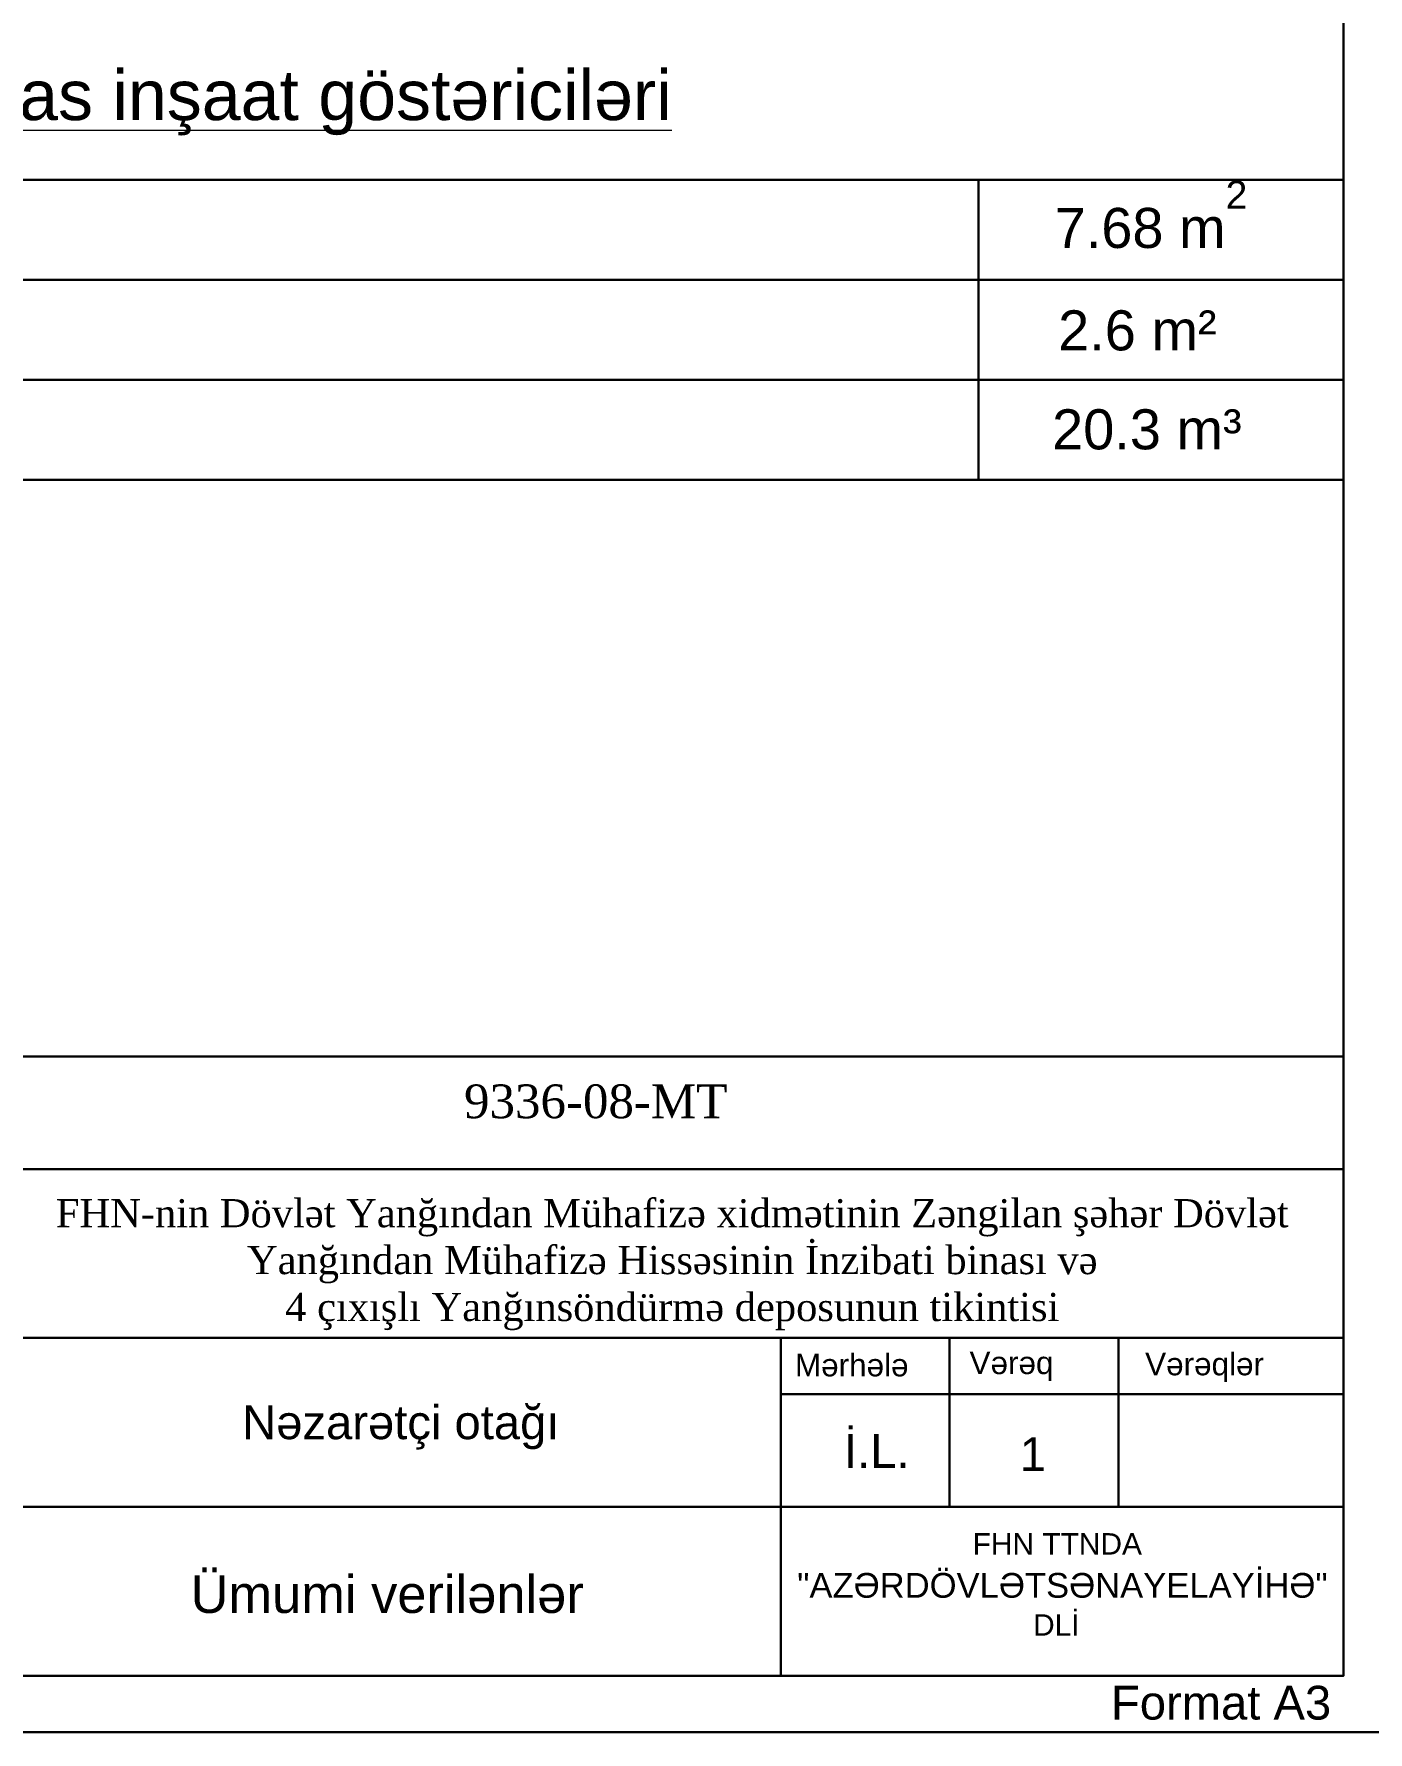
# Model space of a CAD drawing. Header units: millimetres. Extents: x 120281 to 1416367021, y -641565767 to 918373.
# Drawn here: x 753506 to 765364, y 862074 to 877166 of the extents above; entities that cross this region are included whole.
import ezdxf

# ---------------------------------------------------------------- set-up
doc = ezdxf.new("R2010")
doc.units = ezdxf.units.MM
for name, color, linetype, lineweight in [('перегородка', 130, 'Continuous', 20), ('размер', 90, 'Continuous', 40), ('размер 1', 6, 'Continuous', 15), ('размер2', 210, 'Continuous', 15)]:
    doc.layers.add(name, color=color, linetype=linetype, lineweight=lineweight)
doc.styles.add('ARIAL', font='arial.ttf')
doc.styles.get("Standard").update_dxf_attribs({"font": 'arial.ttf'})
doc.styles.add('Times New  Roman', font='times.ttf')

msp = doc.modelspace()

# ---------------------------------------------------------------- linework, layer by layer
at = {"layer": 'размер', "color": 0, "lineweight": 30}
for p, q in [((746626.71528, 875870.38261), (765146.71528, 875870.38261)), ((761902.29064, 875870.38261), (761902.29064, 873201.89325)), ((765146.71528, 875870.38261), (765146.71528, 873201.89325)), ((746626.71528, 874980.88615), (765146.71528, 874980.88615)), ((746626.71528, 874091.3897), (765146.71528, 874091.3897)), ((746626.71528, 873201.89325), (765146.71528, 873201.89325)), ((746646.71039, 868078.27871), (765146.71528, 868077.65371)), ((746646.71039, 867077.5952), (765146.71528, 867076.9702)), ((746646.71039, 865576.56994), (765146.71528, 865575.94494)), ((760143.29774, 865575.94494), (760143.29774, 862573.89442)), ((761644.323, 865575.94494), (761644.323, 864074.91968)), ((763145.34826, 865575.94494), (763145.34826, 864074.91968)), ((760143.29774, 865075.60319), (765146.71528, 865075.60319)), ((746646.71039, 864075.54468), (765146.71528, 864074.91968))]:
    msp.add_line(p, q, dxfattribs=at)
at = {"layer": 'размер 1', "color": 0, "lineweight": 30}
for points in [[(723618.34972, 891793.85284), (765647.05703, 891793.85284), (765647.05703, 862073.55267), (723618.34972, 862073.55267)], [(725619.71673, 891293.51108), (765146.71528, 891293.51108), (765146.71528, 862573.89442), (725619.71673, 862573.89442)]]:
    msp.add_lwpolyline(points, close=True, dxfattribs=at)

# ---------------------------------------------------------------- texts
at = {"color": 0, "lineweight": 30, "attachment_point": 1, "style": 'ARIAL'}
for s, insert, char_height in [('M{ərhələ}', (760269.71923, 865435.00715), 200.136701), ('V{ərəq}', (761821.60936, 865455.13828), 200.136701), ('V{ərəqlər}', (763382.58608, 865444.38151), 200.136701), ('{\\fArial|b0|i0|c238|p34;Nəzarətçi otağı}', (755356.18397, 864976.55302), 300.2050522), ('İ.L.', (760706.47735, 864721.70634), 300.205052), ('1           ', (762267.28962, 864692.90852), 300.2050522), ('Format A3', (763078.73497, 862484.51625), 300.205052)]:
    msp.add_mtext(s, dxfattribs=dict(at, insert=insert, char_height=char_height))
for s, insert, char_height, width in [('               \\H1.1111x;       \\H0.95001x;FHN TTNDA', (760257.24854, 863841.1118), 180.1230313, 4460.3381491), ('{\\H1.1x;"AZƏRDÖVLƏTSƏNAYELAYİHƏ"\\P\\H0.90909x;                           \\H0.95x;DLİ}', (760289.59405, 863487.35293), 200.1367015, 4932.9988439)]:
    msp.add_mtext(s, dxfattribs=dict(at, insert=insert, char_height=char_height, width=width))
at = {"layer": 'перегородка', "color": 0, "lineweight": 0, "insert": (752596.30119, 876263.23892), "char_height": 444.7482255, "width": 7158.8005785, "attachment_point": 7, "style": 'ARIAL'}
msp.add_mtext('\\LƏsas inşaat göstəriciləri', dxfattribs=at)
at = {"layer": 'перегородка', "color": 0, "insert": (753686.55996, 866809.98989), "char_height": 250, "width": 10985.8964139, "attachment_point": 1}
msp.add_mtext('\\pxqc;{\\fTimes New Roman|b0|i0|c0|p18;FHN\\fTimes New Roman|b0|i0|c238|p18;-nin Dövlət Yanğından Mühafizə xidmətinin Zəngilan şəhər Dövlət Yanğından Mühafizə Hissəsinin İnzibati binası və \\P4 çıxışlı \\fTimes New Roman|b0|i0|c0|p18;Y\\fTimes New Roman|b0|i0|c238|p18;anğın\\fTimes New Roman|b0|i0|c0|p18;s\\fTimes New Roman|b0|i0|c238|p18;öndürmə deposunun tikintisi}', dxfattribs=at)
at = {"layer": 'перегородка', "color": 0, "lineweight": 30, "insert": (754897.76557, 863127.25881), "char_height": 333.5611691, "width": 4932.5173115, "attachment_point": 7, "style": 'ARIAL'}
msp.add_mtext('Ümumi verilənlər', dxfattribs=at)
at = {"layer": 'размер2', "color": 1, "lineweight": 0, "insert": (762578.50508, 875258.78125), "char_height": 355.7985804, "width": 2133.5472762, "attachment_point": 7, "style": 'ARIAL'}
msp.add_mtext('{\\C7;7.68 m\\A1;\\H0.7x;\\S2^  ;}', dxfattribs=at)
at = {"layer": 'размер2', "color": 0, "lineweight": 0, "char_height": 355.79858, "width": 2133.5472762, "attachment_point": 7, "style": 'ARIAL'}
for s, insert in [('2.6 m²', (762609.34734, 874348.43651)), ('20.3 m³', (762555.69189, 873469.0512))]:
    msp.add_mtext(s, dxfattribs=dict(at, insert=insert))
at = {"layer": 'размер2', "color": 0, "lineweight": 30, "insert": (757328.4608, 867829.43786), "char_height": 300, "attachment_point": 1, "style": 'Times New  Roman'}
msp.add_mtext('9336-08-MT', dxfattribs=at)

doc.saveas('drawing.dxf')
